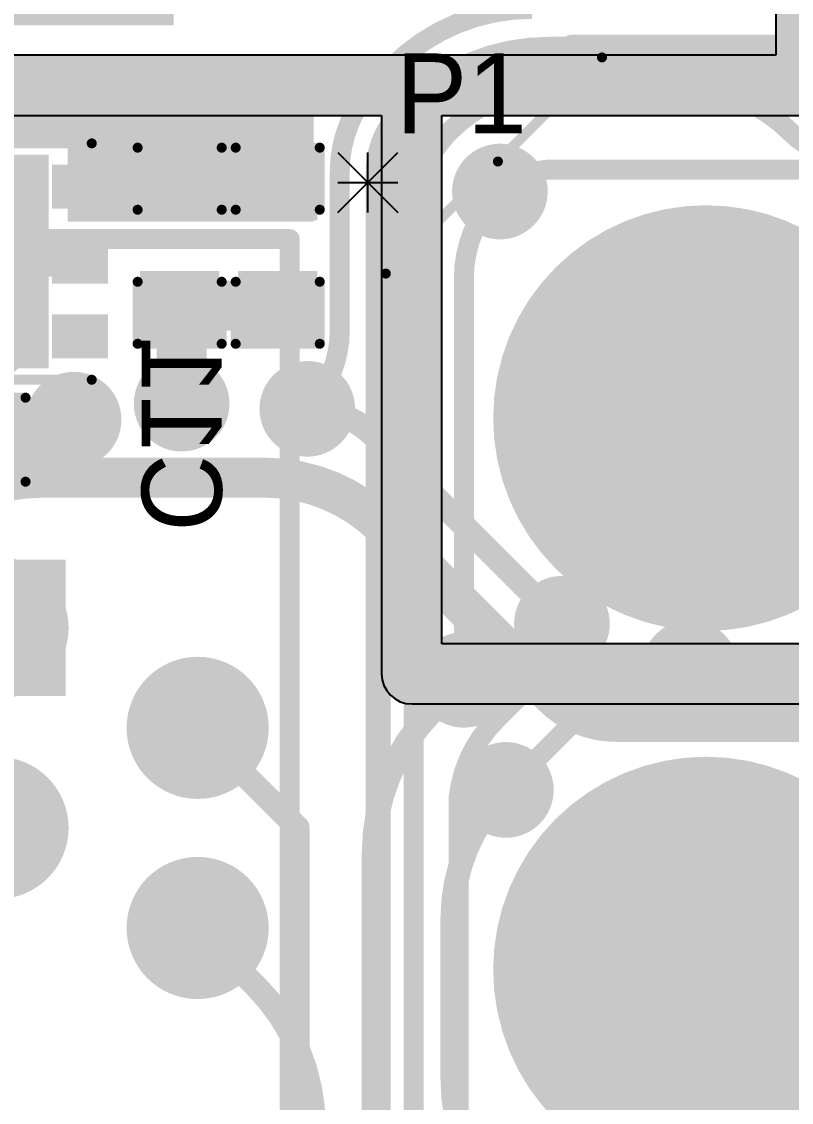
# Model space of a CAD drawing. Header units: millimetres. Extents: x 2.49 to 5.32, y 1.64 to 4.48.
# Drawn here: x 3.44 to 3.825, y 3.187 to 3.727 of the extents above; entities that cross this region are included whole.
import ezdxf

# ---------------------------------------------------------------- set-up
doc = ezdxf.new("R2010")
doc.units = ezdxf.units.MM
doc.header["$MEASUREMENT"] = 0
for name, color, linetype in [('BottomLayer', 5, 'Continuous'), ('BottomOverlay', 54, 'Continuous'), ('BottomPaste', 16, 'Continuous'), ('BottomSolder', 6, 'Continuous'), ('InternalPlane1', 76, 'Continuous'), ('InternalPlane2', 16, 'Continuous'), ('Mechanical2', 216, 'Continuous'), ('MultiLayer', 9, 'Continuous'), ('PadHoleLayer', 156, 'Continuous'), ('TopLayer', 1, 'Continuous'), ('TopOverlay', 2, 'Continuous'), ('TopSolder', 216, 'Continuous'), ('ViaHoleLayer', 16, 'Continuous')]:
    doc.layers.add(name, color=color, linetype=linetype)

# ---------------------------------------------------------------- blocks, each defined once
blk = doc.blocks.new('6_UDFN__3_3__B_3')
at = {"layer": 'BottomLayer'}
for points in [[(0.03543, 0.05118), (-0.03543, 0.05118), (0.03543, -0.05118), (-0.03543, -0.05118)], [(-0.04134, 0.04626), (-0.06496, 0.04626), (-0.04134, 0.02854), (-0.06496, 0.02854)], [(0.06496, 0.04626), (0.04134, 0.04626), (0.06496, 0.02854), (0.04134, 0.02854)], [(-0.04134, 0.00886), (-0.06496, 0.00886), (-0.04134, -0.00886), (-0.06496, -0.00886)], [(0.06496, 0.00886), (0.04134, 0.00886), (0.06496, -0.00886), (0.04134, -0.00886)], [(-0.04134, -0.02854), (-0.06496, -0.02854), (-0.04134, -0.04626), (-0.06496, -0.04626)], [(0.06496, -0.02854), (0.04134, -0.02854), (0.06496, -0.04626), (0.04134, -0.04626)]]:
    blk.add_solid(points, dxfattribs=at)
at = {"layer": 'BottomOverlay', "const_width": 0.005}
for points in [[(0, 0.05906), (-0.05906, 0.05906)], [(0.05906, 0.05906), (0, 0.05906)], [(0, -0.05906), (-0.05906, -0.05906)], [(0.05906, -0.05906), (0, -0.05906)]]:
    blk.add_lwpolyline(points, dxfattribs=at)
at = {"layer": 'BottomOverlay'}
for points, const_width in [([(-0.06031, 0.05906, 1), (-0.05781, 0.05906, 1)], 0.0025), ([(-0.00125, 0.05906, 1), (0.00125, 0.05906, 1)], 0.0025), ([(-0.00125, 0.05906, 1), (0.00125, 0.05906, 1)], 0.0025), ([(0.05781, 0.05906, 1), (0.06031, 0.05906, 1)], 0.0025), ([(-0.07176, -0.039, 1), (-0.07624, -0.039, 1)], 0.01), ([(-0.07874, -0.039, 1), (-0.07374, -0.039, 1)], 0.005), ([(-0.07426, -0.039, 1), (-0.06926, -0.039, 1)], 0.005), ([(-0.06031, -0.05906, 1), (-0.05781, -0.05906, 1)], 0.0025), ([(-0.00125, -0.05906, 1), (0.00125, -0.05906, 1)], 0.0025), ([(-0.00125, -0.05906, 1), (0.00125, -0.05906, 1)], 0.0025), ([(0.05781, -0.05906, 1), (0.06031, -0.05906, 1)], 0.0025)]:
    blk.add_lwpolyline(points, format="xyb", close=True, dxfattribs=dict(at, const_width=const_width))
at = {"layer": 'BottomPaste'}
for points in [[(0.03543, 0.05118), (-0.03543, 0.05118), (0.03543, -0.05118), (-0.03543, -0.05118)], [(-0.04134, 0.04626), (-0.06496, 0.04626), (-0.04134, 0.02854), (-0.06496, 0.02854)], [(0.06496, 0.04626), (0.04134, 0.04626), (0.06496, 0.02854), (0.04134, 0.02854)], [(-0.04134, 0.00886), (-0.06496, 0.00886), (-0.04134, -0.00886), (-0.06496, -0.00886)], [(0.06496, 0.00886), (0.04134, 0.00886), (0.06496, -0.00886), (0.04134, -0.00886)], [(-0.04134, -0.02854), (-0.06496, -0.02854), (-0.04134, -0.04626), (-0.06496, -0.04626)], [(0.06496, -0.02854), (0.04134, -0.02854), (0.06496, -0.04626), (0.04134, -0.04626)]]:
    blk.add_solid(points, dxfattribs=at)
at = {"layer": 'BottomSolder'}
for points in [[(0.0376, 0.05335), (-0.0376, 0.05335), (0.0376, -0.05335), (-0.0376, -0.05335)], [(-0.03917, 0.04843), (-0.06713, 0.04843), (-0.03917, 0.02638), (-0.06713, 0.02638)], [(0.06713, 0.04843), (0.03917, 0.04843), (0.06713, 0.02638), (0.03917, 0.02638)], [(-0.03917, 0.01102), (-0.06713, 0.01102), (-0.03917, -0.01102), (-0.06713, -0.01102)], [(0.06713, 0.01102), (0.03917, 0.01102), (0.06713, -0.01102), (0.03917, -0.01102)], [(-0.03917, -0.02638), (-0.06713, -0.02638), (-0.03917, -0.04843), (-0.06713, -0.04843)], [(0.06713, -0.02638), (0.03917, -0.02638), (0.06713, -0.04843), (0.03917, -0.04843)]]:
    blk.add_solid(points, dxfattribs=at)
blk = doc.blocks.new('5520425_2_23')
at = {"layer": 'BottomLayer', "const_width": 0.03}
for points in [[(-0.0398, 0.175, 1), (-0.0098, 0.175, 1)], [(0.0602, 0.175, 1), (0.0902, 0.175, 1)], [(0.0102, 0.075, 1), (0.0402, 0.075, 1)]]:
    blk.add_lwpolyline(points, format="xyb", close=True, dxfattribs=at)
at = {"layer": 'BottomLayer'}
blk.add_solid([(-0.1048, 0.045), (-0.0448, 0.045), (-0.1048, 0.105), (-0.0448, 0.105)], dxfattribs=at)
at = {"layer": 'BottomSolder', "const_width": 0.034}
for points in [[(-0.0418, 0.175, 1), (-0.0078, 0.175, 1)], [(0.0582, 0.175, 1), (0.0922, 0.175, 1)], [(0.0082, 0.075, 1), (0.0422, 0.075, 1)]]:
    blk.add_lwpolyline(points, format="xyb", close=True, dxfattribs=at)
at = {"layer": 'BottomSolder'}
blk.add_solid([(-0.1088, 0.041), (-0.0408, 0.041), (-0.1088, 0.109), (-0.0408, 0.109)], dxfattribs=at)
at = {"layer": 'InternalPlane1', "const_width": 0.03552}
for points in [[(-0.04256, 0.175, 1), (-0.00704, 0.175, 1)], [(0.05744, 0.175, 1), (0.09296, 0.175, 1)], [(-0.09256, 0.075, 1), (-0.05704, 0.075, 1)], [(0.00744, 0.075, 1), (0.04296, 0.075, 1)]]:
    blk.add_lwpolyline(points, format="xyb", close=True, dxfattribs=at)
at = {"layer": 'InternalPlane2', "const_width": 0.03552}
for points in [[(-0.04256, 0.175, 1), (-0.00704, 0.175, 1)], [(0.05744, 0.175, 1), (0.09296, 0.175, 1)], [(-0.09256, 0.075, 1), (-0.05704, 0.075, 1)], [(0.00744, 0.075, 1), (0.04296, 0.075, 1)]]:
    blk.add_lwpolyline(points, format="xyb", close=True, dxfattribs=at)
at = {"layer": 'MultiLayer', "const_width": 0.03}
for points in [[(-0.0398, 0.175, 1), (-0.0098, 0.175, 1)], [(0.0602, 0.175, 1), (0.0902, 0.175, 1)], [(0.0102, 0.075, 1), (0.0402, 0.075, 1)]]:
    blk.add_lwpolyline(points, format="xyb", close=True, dxfattribs=at)
at = {"layer": 'MultiLayer'}
blk.add_solid([(-0.1048, 0.045), (-0.0448, 0.045), (-0.1048, 0.105), (-0.0448, 0.105)], dxfattribs=at)
at = {"layer": 'PadHoleLayer', "const_width": 0.01752}
for points in [[(-0.03356, 0.175, 1), (-0.01604, 0.175, 1)], [(0.06644, 0.175, 1), (0.08396, 0.175, 1)], [(-0.08356, 0.075, 1), (-0.06604, 0.075, 1)], [(0.01644, 0.075, 1), (0.03396, 0.075, 1)]]:
    blk.add_lwpolyline(points, format="xyb", close=True, dxfattribs=at)
at = {"layer": 'TopLayer', "const_width": 0.03}
for points in [[(-0.0398, 0.175, 1), (-0.0098, 0.175, 1)], [(0.0602, 0.175, 1), (0.0902, 0.175, 1)], [(0.0102, 0.075, 1), (0.0402, 0.075, 1)]]:
    blk.add_lwpolyline(points, format="xyb", close=True, dxfattribs=at)
at = {"layer": 'TopLayer'}
blk.add_solid([(-0.1048, 0.045), (-0.0448, 0.045), (-0.1048, 0.105), (-0.0448, 0.105)], dxfattribs=at)
at = {"layer": 'TopOverlay', "const_width": 0.01}
for points in [[(0.269, 0.221), (-0.269, 0.221)], [(-0.269, -0.427), (-0.269, 0.221)]]:
    blk.add_lwpolyline(points, dxfattribs=at)
at = {"layer": 'TopOverlay', "const_width": 0.005}
blk.add_lwpolyline([(-0.2715, 0.221, 1), (-0.2665, 0.221, 1)], format="xyb", close=True, dxfattribs=at)
blk.add_lwpolyline([(-0.2715, 0.221, 1), (-0.2665, 0.221, 1)], format="xyb", close=True, dxfattribs=at)
at = {"layer": 'TopSolder', "const_width": 0.034}
for points in [[(-0.0418, 0.175, 1), (-0.0078, 0.175, 1)], [(0.0582, 0.175, 1), (0.0922, 0.175, 1)], [(0.0082, 0.075, 1), (0.0422, 0.075, 1)]]:
    blk.add_lwpolyline(points, format="xyb", close=True, dxfattribs=at)
at = {"layer": 'TopSolder'}
blk.add_solid([(-0.1088, 0.041), (-0.0408, 0.041), (-0.1088, 0.109), (-0.0408, 0.109)], dxfattribs=at)
blk = doc.blocks.new('C__0603_B_29')
at = {"layer": 'BottomLayer'}
for points in [[(-0.015, -0.0175), (-0.015, 0.0175), (-0.045, -0.0175), (-0.045, 0.0175)], [(0.045, -0.0175), (0.045, 0.0175), (0.015, -0.0175), (0.015, 0.0175)]]:
    blk.add_solid(points, dxfattribs=at)
at = {"layer": 'BottomOverlay', "const_width": 0.005}
for points in [[(-0.049, -0.021), (-0.049, 0.021)], [(-0.049, 0.021), (-0.018, 0.021)], [(0.018, 0.021), (0.049, 0.021)], [(0.049, -0.021), (0.049, 0.021)], [(-0.049, -0.021), (-0.018, -0.021)], [(0.018, -0.021), (0.049, -0.021)]]:
    blk.add_lwpolyline(points, dxfattribs=at)
at = {"layer": 'BottomOverlay', "const_width": 0.0025}
for points in [[(-0.05025, 0.021, 1), (-0.04775, 0.021, 1)], [(-0.05025, 0.021, 1), (-0.04775, 0.021, 1)], [(-0.01925, 0.021, 1), (-0.01675, 0.021, 1)], [(0.01675, 0.021, 1), (0.01925, 0.021, 1)], [(0.04775, 0.021, 1), (0.05025, 0.021, 1)], [(0.04775, 0.021, 1), (0.05025, 0.021, 1)], [(-0.05025, -0.021, 1), (-0.04775, -0.021, 1)], [(-0.05025, -0.021, 1), (-0.04775, -0.021, 1)], [(-0.01925, -0.021, 1), (-0.01675, -0.021, 1)], [(0.01675, -0.021, 1), (0.01925, -0.021, 1)], [(0.04775, -0.021, 1), (0.05025, -0.021, 1)], [(0.04775, -0.021, 1), (0.05025, -0.021, 1)]]:
    blk.add_lwpolyline(points, format="xyb", close=True, dxfattribs=at)
at = {"layer": 'BottomPaste'}
for points in [[(-0.015, -0.0175), (-0.015, 0.0175), (-0.045, -0.0175), (-0.045, 0.0175)], [(0.045, -0.0175), (0.045, 0.0175), (0.015, -0.0175), (0.015, 0.0175)]]:
    blk.add_solid(points, dxfattribs=at)
at = {"layer": 'BottomSolder'}
for points in [[(-0.01264, -0.01986), (-0.01264, 0.01986), (-0.04736, -0.01986), (-0.04736, 0.01986)], [(0.04736, -0.01986), (0.04736, 0.01986), (0.01264, -0.01986), (0.01264, 0.01986)]]:
    blk.add_solid(points, dxfattribs=at)
blk = doc.blocks.new('C__0603_B_30')
at = {"layer": 'BottomLayer'}
for points in [[(-0.015, -0.0175), (-0.015, 0.0175), (-0.045, -0.0175), (-0.045, 0.0175)], [(0.045, -0.0175), (0.045, 0.0175), (0.015, -0.0175), (0.015, 0.0175)]]:
    blk.add_solid(points, dxfattribs=at)
at = {"layer": 'BottomOverlay', "const_width": 0.005}
for points in [[(-0.049, -0.021), (-0.049, 0.021)], [(-0.049, 0.021), (-0.018, 0.021)], [(0.049, 0.021), (0.018, 0.021)], [(0.049, -0.021), (0.049, 0.021)], [(-0.018, -0.021), (-0.049, -0.021)], [(0.018, -0.021), (0.049, -0.021)]]:
    blk.add_lwpolyline(points, dxfattribs=at)
at = {"layer": 'BottomOverlay', "const_width": 0.0025}
for points in [[(-0.05025, 0.021, 1), (-0.04775, 0.021, 1)], [(-0.05025, 0.021, 1), (-0.04775, 0.021, 1)], [(-0.01925, 0.021, 1), (-0.01675, 0.021, 1)], [(0.01675, 0.021, 1), (0.01925, 0.021, 1)], [(0.04775, 0.021, 1), (0.05025, 0.021, 1)], [(0.04775, 0.021, 1), (0.05025, 0.021, 1)], [(-0.05025, -0.021, 1), (-0.04775, -0.021, 1)], [(-0.05025, -0.021, 1), (-0.04775, -0.021, 1)], [(-0.01925, -0.021, 1), (-0.01675, -0.021, 1)], [(0.01675, -0.021, 1), (0.01925, -0.021, 1)], [(0.04775, -0.021, 1), (0.05025, -0.021, 1)], [(0.04775, -0.021, 1), (0.05025, -0.021, 1)]]:
    blk.add_lwpolyline(points, format="xyb", close=True, dxfattribs=at)
at = {"layer": 'BottomPaste'}
for points in [[(-0.015, -0.0175), (-0.015, 0.0175), (-0.045, -0.0175), (-0.045, 0.0175)], [(0.045, -0.0175), (0.045, 0.0175), (0.015, -0.0175), (0.015, 0.0175)]]:
    blk.add_solid(points, dxfattribs=at)
at = {"layer": 'BottomSolder'}
for points in [[(-0.01264, -0.01986), (-0.01264, 0.01986), (-0.04736, -0.01986), (-0.04736, 0.01986)], [(0.04736, -0.01986), (0.04736, 0.01986), (0.01264, -0.01986), (0.01264, 0.01986)]]:
    blk.add_solid(points, dxfattribs=at)
blk = doc.blocks.new('PRT_10474_77')
at = {"layer": 'BottomLayer'}
for points, const_width in [([(-0.18898, 0, 1), (-0.08661, 0, 1)], 0.10236), ([(-0.1878, 0, 1), (-0.0878, 0, 1)], 0.1), ([(0.08661, 0, 1), (0.18898, 0, 1)], 0.10236)]:
    blk.add_lwpolyline(points, format="xyb", close=True, dxfattribs=dict(at, const_width=const_width))
at = {"layer": 'BottomSolder'}
for points, const_width in [([(-0.19098, 0, 1), (-0.08461, 0, 1)], 0.10636), ([(-0.1898, 0, 1), (-0.0858, 0, 1)], 0.104), ([(0.08461, 0, 1), (0.19098, 0, 1)], 0.10636)]:
    blk.add_lwpolyline(points, format="xyb", close=True, dxfattribs=dict(at, const_width=const_width))
at = {"layer": 'InternalPlane1', "const_width": 0.10068}
blk.add_lwpolyline([(0.08746, 0, 1), (0.18813, 0, 1)], format="xyb", close=True, dxfattribs=at)
at = {"layer": 'InternalPlane2'}
for points, const_width in [([(-0.18813, 0, 1), (-0.08746, 0, 1)], 0.10068), ([(-0.18666, 0, 1), (-0.08893, 0, 1)], 0.09772)]:
    blk.add_lwpolyline(points, format="xyb", close=True, dxfattribs=dict(at, const_width=const_width))
at = {"layer": 'MultiLayer'}
for points, const_width in [([(-0.18898, 0, 1), (-0.08661, 0, 1)], 0.10236), ([(-0.1878, 0, 1), (-0.0878, 0, 1)], 0.1), ([(0.08661, 0, 1), (0.18898, 0, 1)], 0.10236)]:
    blk.add_lwpolyline(points, format="xyb", close=True, dxfattribs=dict(at, const_width=const_width))
at = {"layer": 'PadHoleLayer'}
for points, const_width in [([(-0.17913, 0, 1), (-0.09646, 0, 1)], 0.08268), ([(0.09646, 0, 1), (0.17913, 0, 1)], 0.08268), ([(-0.17766, 0, 1), (-0.09793, 0, 1)], 0.07972)]:
    blk.add_lwpolyline(points, format="xyb", close=True, dxfattribs=dict(at, const_width=const_width))
at = {"layer": 'TopLayer'}
for points, const_width in [([(-0.18898, 0, 1), (-0.08661, 0, 1)], 0.10236), ([(-0.1878, 0, 1), (-0.0878, 0, 1)], 0.1), ([(0.08661, 0, 1), (0.18898, 0, 1)], 0.10236)]:
    blk.add_lwpolyline(points, format="xyb", close=True, dxfattribs=dict(at, const_width=const_width))
at = {"layer": 'TopOverlay', "const_width": 0.005}
for points in [[(-0.266, 0.109), (-0.21, 0.165)], [(0.311, 0.165), (-0.21, 0.165)], [(0.311, -0.16), (0.311, 0.165)], [(-0.318, 0.057), (-0.266, 0.109)], [(-0.318, -0.052), (-0.318, 0.057)], [(-0.266, -0.104), (-0.318, -0.052)], [(-0.21, -0.16), (-0.266, -0.104)], [(0.311, -0.16), (-0.21, -0.16)]]:
    blk.add_lwpolyline(points, dxfattribs=at)
at = {"layer": 'TopOverlay', "const_width": 0.0025}
for points in [[(-0.21125, 0.165, 1), (-0.20875, 0.165, 1)], [(-0.21125, 0.165, 1), (-0.20875, 0.165, 1)], [(0.30975, 0.165, 1), (0.31225, 0.165, 1)], [(0.30975, 0.165, 1), (0.31225, 0.165, 1)], [(-0.26725, 0.109, 1), (-0.26475, 0.109, 1)], [(-0.26725, 0.109, 1), (-0.26475, 0.109, 1)], [(-0.31925, 0.057, 1), (-0.31675, 0.057, 1)], [(-0.31925, 0.057, 1), (-0.31675, 0.057, 1)], [(-0.31925, -0.052, 1), (-0.31675, -0.052, 1)], [(-0.31925, -0.052, 1), (-0.31675, -0.052, 1)], [(-0.26725, -0.104, 1), (-0.26475, -0.104, 1)], [(-0.26725, -0.104, 1), (-0.26475, -0.104, 1)], [(-0.21125, -0.16, 1), (-0.20875, -0.16, 1)], [(-0.21125, -0.16, 1), (-0.20875, -0.16, 1)], [(0.30975, -0.16, 1), (0.31225, -0.16, 1)], [(0.30975, -0.16, 1), (0.31225, -0.16, 1)]]:
    blk.add_lwpolyline(points, format="xyb", close=True, dxfattribs=at)
at = {"layer": 'TopSolder'}
for points, const_width in [([(-0.19098, 0, 1), (-0.08461, 0, 1)], 0.10636), ([(-0.1898, 0, 1), (-0.0858, 0, 1)], 0.104), ([(0.08461, 0, 1), (0.19098, 0, 1)], 0.10636)]:
    blk.add_lwpolyline(points, format="xyb", close=True, dxfattribs=dict(at, const_width=const_width))
blk = doc.blocks.new('C__0603_B_108')
at = {"layer": 'BottomLayer'}
for points in [[(-0.015, -0.0175), (-0.015, 0.0175), (-0.045, -0.0175), (-0.045, 0.0175)], [(0.045, -0.0175), (0.045, 0.0175), (0.015, -0.0175), (0.015, 0.0175)]]:
    blk.add_solid(points, dxfattribs=at)
at = {"layer": 'BottomOverlay', "const_width": 0.005}
for points in [[(-0.018, 0.021), (-0.049, 0.021)], [(-0.049, -0.021), (-0.049, 0.021)], [(0.049, 0.021), (0.018, 0.021)], [(0.049, -0.021), (0.049, 0.021)], [(-0.018, -0.021), (-0.049, -0.021)], [(0.049, -0.021), (0.018, -0.021)]]:
    blk.add_lwpolyline(points, dxfattribs=at)
at = {"layer": 'BottomOverlay', "const_width": 0.0025}
for points in [[(-0.05025, 0.021, 1), (-0.04775, 0.021, 1)], [(-0.05025, 0.021, 1), (-0.04775, 0.021, 1)], [(-0.01925, 0.021, 1), (-0.01675, 0.021, 1)], [(0.01675, 0.021, 1), (0.01925, 0.021, 1)], [(0.04775, 0.021, 1), (0.05025, 0.021, 1)], [(0.04775, 0.021, 1), (0.05025, 0.021, 1)], [(-0.05025, -0.021, 1), (-0.04775, -0.021, 1)], [(-0.05025, -0.021, 1), (-0.04775, -0.021, 1)], [(-0.01925, -0.021, 1), (-0.01675, -0.021, 1)], [(0.01675, -0.021, 1), (0.01925, -0.021, 1)], [(0.04775, -0.021, 1), (0.05025, -0.021, 1)], [(0.04775, -0.021, 1), (0.05025, -0.021, 1)]]:
    blk.add_lwpolyline(points, format="xyb", close=True, dxfattribs=at)
at = {"layer": 'BottomPaste'}
for points in [[(-0.015, -0.0175), (-0.015, 0.0175), (-0.045, -0.0175), (-0.045, 0.0175)], [(0.045, -0.0175), (0.045, 0.0175), (0.015, -0.0175), (0.015, 0.0175)]]:
    blk.add_solid(points, dxfattribs=at)
at = {"layer": 'BottomSolder'}
for points in [[(-0.01264, -0.01986), (-0.01264, 0.01986), (-0.04736, -0.01986), (-0.04736, 0.01986)], [(0.04736, -0.01986), (0.04736, 0.01986), (0.01264, -0.01986), (0.01264, 0.01986)]]:
    blk.add_solid(points, dxfattribs=at)

msp = doc.modelspace()

# ---------------------------------------------------------------- linework, layer by layer
at = {"layer": 'BottomLayer'}
for points, const_width in [([(3.62553, 3.70453, -0.198912), (3.695, 3.7333)], 0.01), ([(3.63251, 3.68501, -0.198912), (3.70322, 3.7143)], 0.01), ([(3.599, 3.652, -0.198912), (3.61738, 3.69638)], 0.01), ([(3.6537, 3.67189, -0.198912), (3.71264, 3.6963)], 0.01), ([(3.76391, 3.6963, -0.198912), (3.825, 3.671)], 0.01), ([(3.617, 3.65184, -0.198912), (3.62949, 3.682)], 0.01), ([(3.636, 3.62916, -0.198912), (3.6537, 3.67189)], 0.01), ([(3.84673, 3.662, -0.198912), (3.825, 3.671)], 0.01), ([(3.661, 3.59854, -0.198912), (3.679, 3.642)], 0.01), ([(3.599, 3.57258, -0.198912), (3.58277, 3.53341)], 0.01), ([(3.466, 3.528, -0.198912), (3.44186, 3.518)], 0.025), ([(3.71, 3.426, -0.198912), (3.69939, 3.40039)], 0.01), ([(3.72108, 3.38208, -0.198912), (3.774, 3.404)], 0.01), ([(3.65843, 3.3396, -0.169072), (3.677, 3.378)], 0.01)]:
    msp.add_lwpolyline(points, format="xyb", dxfattribs=dict(at, const_width=const_width))
for points, const_width in [([(3.70322, 3.7143), (3.715, 3.7143)], 0.01), ([(3.715, 3.7143), (4.15527, 3.7143)], 0.012), ([(3.61738, 3.69638), (3.62553, 3.70453)], 0.01), ([(3.71264, 3.6963), (3.76391, 3.6963)], 0.01), ([(3.62949, 3.682), (3.63251, 3.68501)], 0.01), ([(3.484, 3.64491), (3.532, 3.64491)], 0.025), ([(3.599, 3.57258), (3.599, 3.652)], 0.01), ([(3.617, 2.53199), (3.617, 3.65184)], 0.01), ([(3.636, 2.553), (3.636, 3.62916)], 0.01), ([(3.416, 3.607), (3.46915, 3.607)], 0.015), ([(3.661, 3.398), (3.661, 3.59854)], 0.01), ([(3.52, 3.58491), (3.563, 3.58491)], 0.025), ([(3.52, 3.536), (3.52, 3.58491)], 0.025), ([(3.423, 3.518), (3.44186, 3.518)], 0.025), ([(3.677, 3.378), (3.69939, 3.40039)], 0.01), ([(3.682, 3.343), (3.72108, 3.38208)], 0.01), ([(3.528, 3.374), (3.578, 3.324)], 0.012), ([(3.65843, 3.3396), (3.65843, 3.3396)], 0.01), ([(3.65843, 3.06899), (3.65843, 3.3396)], 0.01), ([(3.578, 2.844), (3.578, 3.324)], 0.012)]:
    msp.add_lwpolyline(points, dxfattribs=dict(at, const_width=const_width))
for points, const_width in [([(3.70072, 3.7143, 1), (3.70572, 3.7143, 1)], 0.005), ([(3.70072, 3.7143, 1), (3.70572, 3.7143, 1)], 0.005), ([(3.712, 3.7143, 1), (3.718, 3.7143, 1)], 0.006), ([(3.7125, 3.7143, 1), (3.7175, 3.7143, 1)], 0.005), ([(3.62303, 3.70453, 1), (3.62803, 3.70453, 1)], 0.005), ([(3.62303, 3.70453, 1), (3.62803, 3.70453, 1)], 0.005), ([(3.61488, 3.69638, 1), (3.61988, 3.69638, 1)], 0.005), ([(3.61488, 3.69638, 1), (3.61988, 3.69638, 1)], 0.005), ([(3.71014, 3.6963, 1), (3.71514, 3.6963, 1)], 0.005), ([(3.71014, 3.6963, 1), (3.71514, 3.6963, 1)], 0.005), ([(3.76141, 3.6963, 1), (3.76641, 3.6963, 1)], 0.005), ([(3.76141, 3.6963, 1), (3.76641, 3.6963, 1)], 0.005), ([(3.63001, 3.68501, 1), (3.63501, 3.68501, 1)], 0.005), ([(3.63001, 3.68501, 1), (3.63501, 3.68501, 1)], 0.005), ([(3.62699, 3.682, 1), (3.63199, 3.682, 1)], 0.005), ([(3.62699, 3.682, 1), (3.63199, 3.682, 1)], 0.005), ([(3.6512, 3.67189, 1), (3.6562, 3.67189, 1)], 0.005), ([(3.6512, 3.67189, 1), (3.6562, 3.67189, 1)], 0.005), ([(3.8225, 3.671, 1), (3.8275, 3.671, 1)], 0.005), ([(3.8225, 3.671, 1), (3.8275, 3.671, 1)], 0.005), ([(3.47775, 3.64491, 1), (3.49025, 3.64491, 1)], 0.0125), ([(3.52575, 3.64491, 1), (3.53825, 3.64491, 1)], 0.0125), ([(3.5965, 3.652, 1), (3.6015, 3.652, 1)], 0.005), ([(3.5965, 3.652, 1), (3.6015, 3.652, 1)], 0.005), ([(3.6145, 3.65184, 1), (3.6195, 3.65184, 1)], 0.005), ([(3.6145, 3.65184, 1), (3.6195, 3.65184, 1)], 0.005), ([(3.67457, 3.642, 1), (3.68343, 3.642, 1)], 0.00886), ([(3.6765, 3.642, 1), (3.6815, 3.642, 1)], 0.005), ([(3.6335, 3.62916, 1), (3.6385, 3.62916, 1)], 0.005), ([(3.6335, 3.62916, 1), (3.6385, 3.62916, 1)], 0.005), ([(3.4654, 3.607, 1), (3.4729, 3.607, 1)], 0.0075), ([(3.6585, 3.59854, 1), (3.6635, 3.59854, 1)], 0.005), ([(3.6585, 3.59854, 1), (3.6635, 3.59854, 1)], 0.005), ([(3.51375, 3.58491, 1), (3.52625, 3.58491, 1)], 0.0125), ([(3.51375, 3.58491, 1), (3.52625, 3.58491, 1)], 0.0125), ([(3.55675, 3.58491, 1), (3.56925, 3.58491, 1)], 0.0125), ([(3.5965, 3.57258, 1), (3.6015, 3.57258, 1)], 0.005), ([(3.5965, 3.57258, 1), (3.6015, 3.57258, 1)], 0.005), ([(3.51375, 3.536, 1), (3.52625, 3.536, 1)], 0.0125), ([(3.51557, 3.536, 1), (3.52443, 3.536, 1)], 0.00886), ([(3.45975, 3.528, 1), (3.47225, 3.528, 1)], 0.0125), ([(3.57834, 3.53341, 1), (3.5872, 3.53341, 1)], 0.00886), ([(3.58027, 3.53341, 1), (3.58527, 3.53341, 1)], 0.005), ([(3.46157, 3.528, 1), (3.47043, 3.528, 1)], 0.00886), ([(3.43561, 3.518, 1), (3.44811, 3.518, 1)], 0.0125), ([(3.43561, 3.518, 1), (3.44811, 3.518, 1)], 0.0125), ([(3.70557, 3.426, 1), (3.71443, 3.426, 1)], 0.00886), ([(3.7075, 3.426, 1), (3.7125, 3.426, 1)], 0.005), ([(3.76957, 3.404, 1), (3.77843, 3.404, 1)], 0.00886), ([(3.7715, 3.404, 1), (3.7765, 3.404, 1)], 0.005), ([(3.65657, 3.398, 1), (3.66543, 3.398, 1)], 0.00886), ([(3.6585, 3.398, 1), (3.6635, 3.398, 1)], 0.005), ([(3.69689, 3.40039, 1), (3.70189, 3.40039, 1)], 0.005), ([(3.69689, 3.40039, 1), (3.70189, 3.40039, 1)], 0.005), ([(3.71858, 3.38208, 1), (3.72358, 3.38208, 1)], 0.005), ([(3.71858, 3.38208, 1), (3.72358, 3.38208, 1)], 0.005), ([(3.6745, 3.378, 1), (3.6795, 3.378, 1)], 0.005), ([(3.6745, 3.378, 1), (3.6795, 3.378, 1)], 0.005), ([(3.525, 3.374, 1), (3.531, 3.374, 1)], 0.006), ([(3.67757, 3.343, 1), (3.68643, 3.343, 1)], 0.00886), ([(3.65593, 3.3396, 1), (3.66093, 3.3396, 1)], 0.005), ([(3.65593, 3.3396, 1), (3.66093, 3.3396, 1)], 0.005), ([(3.65593, 3.3396, 1), (3.66093, 3.3396, 1)], 0.005), ([(3.65593, 3.3396, 1), (3.66093, 3.3396, 1)], 0.005), ([(3.6795, 3.343, 1), (3.6845, 3.343, 1)], 0.005), ([(3.575, 3.324, 1), (3.581, 3.324, 1)], 0.006), ([(3.575, 3.324, 1), (3.581, 3.324, 1)], 0.006)]:
    msp.add_lwpolyline(points, format="xyb", close=True, dxfattribs=dict(at, const_width=const_width))
for points in [[(3.11, 3.725), (3.504, 3.725), (3.11, 4.161), (3.504, 4.161)], [(3.33, 3.666), (3.463, 3.666), (3.33, 3.708), (3.463, 3.708)], [(3.463, 3.627), (3.586, 3.627), (3.463, 3.708), (3.586, 3.708)]]:
    msp.add_solid(points, dxfattribs=at)
at = {"layer": 'BottomOverlay'}
for p, q in [((3.598, 3.66149), (3.62799, 3.6315)), ((3.598, 3.6315), (3.62799, 3.66149)), ((3.613, 3.6315), (3.613, 3.66149)), ((3.598, 3.64649), (3.62799, 3.64649))]:
    msp.add_line(p, q, dxfattribs=at)
at = {"layer": 'BottomSolder', "const_width": 0.01286}
for points in [[(3.67257, 3.642, 1), (3.68543, 3.642, 1)], [(3.51357, 3.536, 1), (3.52643, 3.536, 1)], [(3.57634, 3.53341, 1), (3.5892, 3.53341, 1)], [(3.45957, 3.528, 1), (3.47243, 3.528, 1)], [(3.70357, 3.426, 1), (3.71643, 3.426, 1)], [(3.76757, 3.404, 1), (3.78043, 3.404, 1)], [(3.65457, 3.398, 1), (3.66743, 3.398, 1)], [(3.67557, 3.343, 1), (3.68843, 3.343, 1)]]:
    msp.add_lwpolyline(points, format="xyb", close=True, dxfattribs=at)
at = {"layer": 'InternalPlane1'}
for p, q in [((3.81693, 3.87893), (3.81693, 3.71007)), ((3.81693, 3.71007), (2.93907, 3.71007)), ((2.924, 3.67993), (3.61993, 3.67993)), ((3.61993, 3.67993), (3.61993, 3.401)), ((3.65007, 3.41607), (3.65007, 3.67993)), ((3.65007, 3.67993), (3.99993, 3.67993)), ((3.914, 3.41607), (3.65007, 3.41607)), ((3.61993, 3.401), (3.62022, 3.39806)), ((3.62022, 3.39806), (3.62107, 3.39523)), ((3.62107, 3.39523), (3.62247, 3.39263)), ((3.62247, 3.39263), (3.62434, 3.39034)), ((3.62434, 3.39034), (3.62663, 3.38847)), ((3.62663, 3.38847), (3.62923, 3.38707)), ((3.62923, 3.38707), (3.63206, 3.38622)), ((3.63206, 3.38622), (3.635, 3.38593)), ((3.635, 3.38593), (3.89893, 3.38593))]:
    msp.add_line(p, q, dxfattribs=at)
at = {"layer": 'InternalPlane1', "const_width": 0.03}
for points in [[(3.832, 3.704), (3.832, 3.934)], [(3.832, 3.704), (3.841, 3.695)], [(2.924, 3.695), (3.584, 3.695)], [(3.584, 3.695), (3.901, 3.695)], [(3.635, 3.401), (3.635, 3.692)], [(3.635, 3.401), (3.914, 3.401)]]:
    msp.add_lwpolyline(points, dxfattribs=at)
at = {"layer": 'InternalPlane1'}
for points, const_width in [([(3.41484, 3.74942, 1), (3.43874, 3.74942, 1)], 0.02391), ([(3.44405, 3.74942, 1), (3.46795, 3.74942, 1)], 0.02391), ([(3.47584, 3.74942, 1), (3.49974, 3.74942, 1)], 0.02391), ([(3.8245, 3.704, 1), (3.8395, 3.704, 1)], 0.015), ([(3.8245, 3.704, 1), (3.8395, 3.704, 1)], 0.015), ([(3.5765, 3.695, 1), (3.5915, 3.695, 1)], 0.015), ([(3.5765, 3.695, 1), (3.5915, 3.695, 1)], 0.015), ([(3.6275, 3.692, 1), (3.6425, 3.692, 1)], 0.015), ([(3.41005, 3.641, 1), (3.43395, 3.641, 1)], 0.02391), ([(3.66705, 3.642, 1), (3.69095, 3.642, 1)], 0.02391), ([(3.41005, 3.571, 1), (3.43395, 3.571, 1)], 0.02391), ([(3.50805, 3.536, 1), (3.53195, 3.536, 1)], 0.02391), ([(3.57082, 3.53341, 1), (3.59472, 3.53341, 1)], 0.02391), ([(3.45405, 3.528, 1), (3.47795, 3.528, 1)], 0.02391), ([(3.69805, 3.426, 1), (3.72195, 3.426, 1)], 0.02391), ([(3.76205, 3.404, 1), (3.78595, 3.404, 1)], 0.02391), ([(3.64905, 3.398, 1), (3.67295, 3.398, 1)], 0.02391), ([(3.6275, 3.401, 1), (3.6425, 3.401, 1)], 0.015), ([(3.6275, 3.401, 1), (3.6425, 3.401, 1)], 0.015), ([(3.67005, 3.343, 1), (3.69395, 3.343, 1)], 0.02391)]:
    msp.add_lwpolyline(points, format="xyb", close=True, dxfattribs=dict(at, const_width=const_width))
at = {"layer": 'InternalPlane2', "const_width": 0.02391}
for points in [[(3.66705, 3.642, 1), (3.69095, 3.642, 1)], [(3.57082, 3.53341, 1), (3.59472, 3.53341, 1)], [(3.69805, 3.426, 1), (3.72195, 3.426, 1)], [(3.76205, 3.404, 1), (3.78595, 3.404, 1)], [(3.64905, 3.398, 1), (3.67295, 3.398, 1)], [(3.67005, 3.343, 1), (3.69395, 3.343, 1)]]:
    msp.add_lwpolyline(points, format="xyb", close=True, dxfattribs=at)
at = {"layer": 'Mechanical2', "const_width": 0.015}
msp.add_lwpolyline([(5.30364, 3.062, 1), (2.50836, 3.062, 1)], format="xyb", close=True, dxfattribs=at)
at = {"layer": 'MultiLayer', "const_width": 0.00886}
for points in [[(3.67457, 3.642, 1), (3.68343, 3.642, 1)], [(3.51557, 3.536, 1), (3.52443, 3.536, 1)], [(3.57834, 3.53341, 1), (3.5872, 3.53341, 1)], [(3.46157, 3.528, 1), (3.47043, 3.528, 1)], [(3.70557, 3.426, 1), (3.71443, 3.426, 1)], [(3.76957, 3.404, 1), (3.77843, 3.404, 1)], [(3.65657, 3.398, 1), (3.66543, 3.398, 1)], [(3.67757, 3.343, 1), (3.68643, 3.343, 1)]]:
    msp.add_lwpolyline(points, format="xyb", close=True, dxfattribs=at)
at = {"layer": 'TopLayer'}
for points, const_width in [([(3.68021, 3.64316, -0.187348), (3.70556, 3.653)], 0.01), ([(3.827, 3.653, -0.198912), (3.86968, 3.63532)], 0.01), ([(3.679, 3.642, -0.00026), (3.67903, 3.64203)], 0.01), ([(3.67903, 3.64203, -0.010889), (3.68021, 3.64316)], 0.01), ([(3.58277, 3.53341, -0.198912), (3.61661, 3.51939)], 0.012), ([(3.383, 3.471, -0.198912), (3.4506, 3.499)], 0.02), ([(3.56162, 3.499, -0.198912), (3.62128, 3.47428)], 0.02), ([(3.77615, 3.402, -0.017918), (3.774, 3.404)], 0.01), ([(3.73695, 3.377, -0.198912), (3.70557, 3.39)], 0.02), ([(3.616, 3.31158, -0.198912), (3.64529, 3.38229)], 0.012), ([(3.65528, 3.27849, -0.198912), (3.682, 3.343)], 0.012), ([(3.55671, 3.24529, -0.198912), (3.586, 3.17458)], 0.012), ([(3.68457, 3.12843, -0.198912), (3.65528, 3.19914)], 0.012)]:
    msp.add_lwpolyline(points, format="xyb", dxfattribs=dict(at, const_width=const_width))
for points, const_width in [([(3.70556, 3.653), (3.827, 3.653)], 0.01), ([(3.61661, 3.51939), (3.71, 3.426)], 0.012), ([(3.4506, 3.499), (3.56162, 3.499)], 0.02), ([(3.62128, 3.47428), (3.70557, 3.39)], 0.02), ([(3.774, 3.404), (3.87389, 3.404)], 0.012), ([(3.64529, 3.38229), (3.661, 3.398)], 0.012), ([(3.73695, 3.377), (3.86393, 3.377)], 0.02), ([(3.616, 2.55742), (3.616, 3.31158)], 0.012), ([(3.65528, 3.19914), (3.65528, 3.27849)], 0.012), ([(3.528, 3.274), (3.55671, 3.24529)], 0.012)]:
    msp.add_lwpolyline(points, dxfattribs=dict(at, const_width=const_width))
for points, const_width in [([(3.70306, 3.653, 1), (3.70806, 3.653, 1)], 0.005), ([(3.70306, 3.653, 1), (3.70806, 3.653, 1)], 0.005), ([(3.8245, 3.653, 1), (3.8295, 3.653, 1)], 0.005), ([(3.8245, 3.653, 1), (3.8295, 3.653, 1)], 0.005), ([(3.67457, 3.642, 1), (3.68343, 3.642, 1)], 0.00886), ([(3.6765, 3.642, 1), (3.6815, 3.642, 1)], 0.005), ([(3.67653, 3.64203, 1), (3.68153, 3.64203, 1)], 0.005), ([(3.67653, 3.64203, 1), (3.68153, 3.64203, 1)], 0.005), ([(3.67771, 3.64316, 1), (3.68271, 3.64316, 1)], 0.005), ([(3.67771, 3.64316, 1), (3.68271, 3.64316, 1)], 0.005), ([(3.51557, 3.536, 1), (3.52443, 3.536, 1)], 0.00886), ([(3.57834, 3.53341, 1), (3.5872, 3.53341, 1)], 0.00886), ([(3.57977, 3.53341, 1), (3.58577, 3.53341, 1)], 0.006), ([(3.46157, 3.528, 1), (3.47043, 3.528, 1)], 0.00886), ([(3.61361, 3.51939, 1), (3.61961, 3.51939, 1)], 0.006), ([(3.61361, 3.51939, 1), (3.61961, 3.51939, 1)], 0.006), ([(3.4456, 3.499, 1), (3.4556, 3.499, 1)], 0.01), ([(3.4456, 3.499, 1), (3.4556, 3.499, 1)], 0.01), ([(3.55662, 3.499, 1), (3.56662, 3.499, 1)], 0.01), ([(3.55662, 3.499, 1), (3.56662, 3.499, 1)], 0.01), ([(3.61628, 3.47428, 1), (3.62628, 3.47428, 1)], 0.01), ([(3.61628, 3.47428, 1), (3.62628, 3.47428, 1)], 0.01), ([(3.70557, 3.426, 1), (3.71443, 3.426, 1)], 0.00886), ([(3.707, 3.426, 1), (3.713, 3.426, 1)], 0.006), ([(3.76957, 3.404, 1), (3.77843, 3.404, 1)], 0.00886), ([(3.771, 3.404, 1), (3.777, 3.404, 1)], 0.006), ([(3.7715, 3.404, 1), (3.7765, 3.404, 1)], 0.005), ([(3.65657, 3.398, 1), (3.66543, 3.398, 1)], 0.00886), ([(3.658, 3.398, 1), (3.664, 3.398, 1)], 0.006), ([(3.77365, 3.402, 1), (3.77865, 3.402, 1)], 0.005), ([(3.70057, 3.39, 1), (3.71057, 3.39, 1)], 0.01), ([(3.70057, 3.39, 1), (3.71057, 3.39, 1)], 0.01), ([(3.64229, 3.38229, 1), (3.64829, 3.38229, 1)], 0.006), ([(3.64229, 3.38229, 1), (3.64829, 3.38229, 1)], 0.006), ([(3.73195, 3.377, 1), (3.74195, 3.377, 1)], 0.01), ([(3.73195, 3.377, 1), (3.74195, 3.377, 1)], 0.01), ([(3.67757, 3.343, 1), (3.68643, 3.343, 1)], 0.00886), ([(3.679, 3.343, 1), (3.685, 3.343, 1)], 0.006), ([(3.613, 3.31158, 1), (3.619, 3.31158, 1)], 0.006), ([(3.613, 3.31158, 1), (3.619, 3.31158, 1)], 0.006), ([(3.65228, 3.27849, 1), (3.65828, 3.27849, 1)], 0.006), ([(3.65228, 3.27849, 1), (3.65828, 3.27849, 1)], 0.006), ([(3.525, 3.274, 1), (3.531, 3.274, 1)], 0.006), ([(3.55371, 3.24529, 1), (3.55971, 3.24529, 1)], 0.006), ([(3.55371, 3.24529, 1), (3.55971, 3.24529, 1)], 0.006), ([(3.65228, 3.19914, 1), (3.65828, 3.19914, 1)], 0.006), ([(3.65228, 3.19914, 1), (3.65828, 3.19914, 1)], 0.006)]:
    msp.add_lwpolyline(points, format="xyb", close=True, dxfattribs=dict(at, const_width=const_width))
msp.add_solid([(3.316, 3.725), (3.516, 3.725), (3.316, 3.969), (3.516, 3.969)], dxfattribs=at)
at = {"layer": 'TopSolder', "const_width": 0.01286}
for points in [[(3.67257, 3.642, 1), (3.68543, 3.642, 1)], [(3.51357, 3.536, 1), (3.52643, 3.536, 1)], [(3.57634, 3.53341, 1), (3.5892, 3.53341, 1)], [(3.45957, 3.528, 1), (3.47243, 3.528, 1)], [(3.70357, 3.426, 1), (3.71643, 3.426, 1)], [(3.76757, 3.404, 1), (3.78043, 3.404, 1)], [(3.65457, 3.398, 1), (3.66743, 3.398, 1)], [(3.67557, 3.343, 1), (3.68843, 3.343, 1)]]:
    msp.add_lwpolyline(points, format="xyb", close=True, dxfattribs=at)
at = {"layer": 'ViaHoleLayer', "const_width": 0.00591}
for points in [[(3.67605, 3.642, 1), (3.68195, 3.642, 1)], [(3.51705, 3.536, 1), (3.52295, 3.536, 1)], [(3.57982, 3.53341, 1), (3.58572, 3.53341, 1)], [(3.46305, 3.528, 1), (3.46895, 3.528, 1)], [(3.70705, 3.426, 1), (3.71295, 3.426, 1)], [(3.77105, 3.404, 1), (3.77695, 3.404, 1)], [(3.65805, 3.398, 1), (3.66395, 3.398, 1)], [(3.67905, 3.343, 1), (3.68495, 3.343, 1)]]:
    msp.add_lwpolyline(points, format="xyb", close=True, dxfattribs=at)

# ---------------------------------------------------------------- block references
for name, p, rotation in [('PRT_10474_77', (3.782, 3.391), 270), ('6_UDFN__3_3__B_3', (3.416, 3.607), 180), ('C__0603_B_108', (3.519, 3.61491), 270), ('C__0603_B_30', (3.568, 3.61491), 270), ('5520425_2_23', (3.353, 3.3492), 270), ('C__0603_B_29', (3.393, 3.518), 360)]:
    msp.add_blockref(name, p, dxfattribs=dict(rotation=rotation))

# ---------------------------------------------------------------- texts
at = {"layer": 'BottomOverlay', "text_generation_flag": 2}
msp.add_text('C11', height=0.04, rotation=270, dxfattribs=at).set_placement((3.5, 3.472))
at = {"layer": 'TopOverlay'}
msp.add_text('P1', height=0.04, dxfattribs=at).set_placement((3.627, 3.671))

doc.saveas('drawing.dxf')
